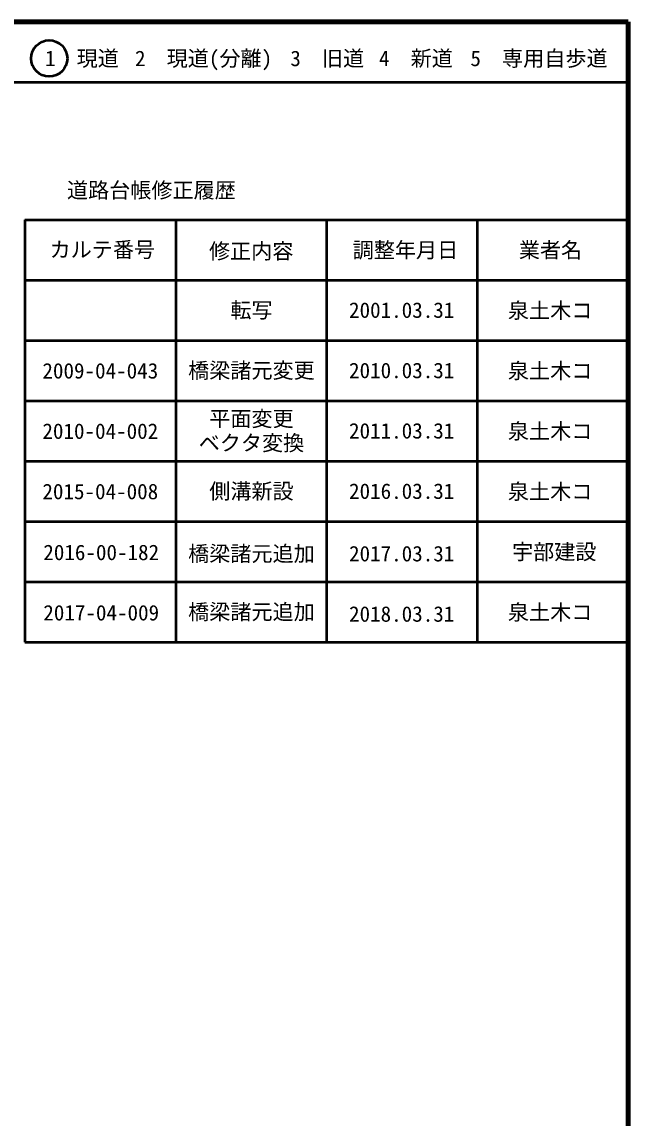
# Model space of a CAD drawing. Units: millimetres on the paper, enlarged 1000 times. Extents: x 40000 to 680000, y 20000 to 380000.
# Drawn here: x 579500 to 680000, y 198357 to 380000 of the extents above; entities that cross this region are included whole.
import ezdxf
from ezdxf.enums import TextEntityAlignment as Align

# ---------------------------------------------------------------- set-up
doc = ezdxf.new("R2010")
doc.units = ezdxf.units.MM
doc.header["$LTSCALE"] = 1000
for name, color, linetype, lineweight in [('M-TTL', 2, 'Continuous', 140), ('M-TTL-FRAM', 2, 'Continuous', 50), ('M-TTL-LINE', 7, 'Continuous', 50)]:
    doc.layers.add(name, color=color, linetype=linetype, lineweight=lineweight)
doc.layers.add('M-TTL-TXT', color=7, linetype='Continuous')
doc.styles.add('ＭＳ ゴシック', font='')
doc.styles.get('ＭＳ ゴシック').set_extended_font_data('MS Gothic')

msp = doc.modelspace()

# ---------------------------------------------------------------- linework, layer by layer
at = {"layer": 'M-TTL'}
for p, q in [((680000, 380000), (40000, 380000)), ((680000, 20000), (680000, 380000))]:
    msp.add_line(p, q, dxfattribs=at)
at = {"layer": 'M-TTL-FRAM'}
for p, q in [((580000, 347197), (680000, 347197)), ((580000, 347197), (580000, 277197)), ((580000, 277197), (680000, 277197))]:
    msp.add_line(p, q, dxfattribs=at)
at = {"layer": 'M-TTL-LINE'}
for p, q in [((40000, 370000), (680000, 370000)), ((605000, 347197), (605000, 277197)), ((630000, 347197), (630000, 277197)), ((655000, 347197), (655000, 277197)), ((580000, 337197), (680000, 337197)), ((580000, 327197), (680000, 327197)), ((580000, 317197), (680000, 317197)), ((580000, 307197), (680000, 307197)), ((580000, 297197), (680000, 297197)), ((580000, 287197), (680000, 287197))]:
    msp.add_line(p, q, dxfattribs=at)
msp.add_circle((584031, 373958), 3000, dxfattribs=at)

# ---------------------------------------------------------------- texts
at = {"layer": 'M-TTL-TXT', "style": 'ＭＳ ゴシック'}
for s, p in [('1\u3000現道', (589448, 373958)), ('2\u3000現道(分離)', (609619, 373958)), ('3\u3000旧道', (630121, 373958)), ('4\u3000新道', (644824, 373958)), ('5\u3000専用自歩道', (665228, 373958)), ('道路台帳修正履歴', (600968, 352113)), ('カルテ番号', (592839, 342277)), ('修正内容', (617509, 342023)), ('調整年月日', (643089, 342197)), ('業者名', (667134, 342197)), ('転写', (617558, 332245)), ('2001.03.31', (642463, 332245)), ('泉土木コ', (667077, 332189)), ('2009-04-043', (592500, 322189)), ('橋梁諸元変更', (617558, 322245)), ('2010.03.31', (642463, 322245)), ('泉土木コ', (667077, 322189)), ('平面変更', (617558, 314245)), ('2010-04-002', (592500, 312189)), ('2011.03.31', (642463, 312245)), ('泉土木コ', (667077, 312189)), ('ベクタ変換', (617558, 310245)), ('2015-04-008', (592500, 302189)), ('側溝新設', (617558, 302245)), ('2016.03.31', (642463, 302245)), ('泉土木コ', (667077, 302189)), ('橋梁諸元追加', (617558, 291888)), ('2017.03.31', (642463, 291888)), ('橋梁諸元追加', (617558, 282245)), ('泉土木コ', (667077, 282189)), ('2018.03.31', (642463, 281888))]:
    msp.add_text(s, height=2566, dxfattribs=at).set_placement(p, align=Align.MIDDLE_CENTER)
for s, p in [('2016-00-182', (583046, 290044)), ('2017-04-009', (583046, 280044))]:
    msp.add_text(s, height=2566, dxfattribs=at).set_placement(p, align=Align.BOTTOM_LEFT)
msp.add_text('宇部建設', height=2566, dxfattribs=at).set_placement((667758, 290138), align=Align.BOTTOM_CENTER)

doc.saveas('drawing.dxf')
